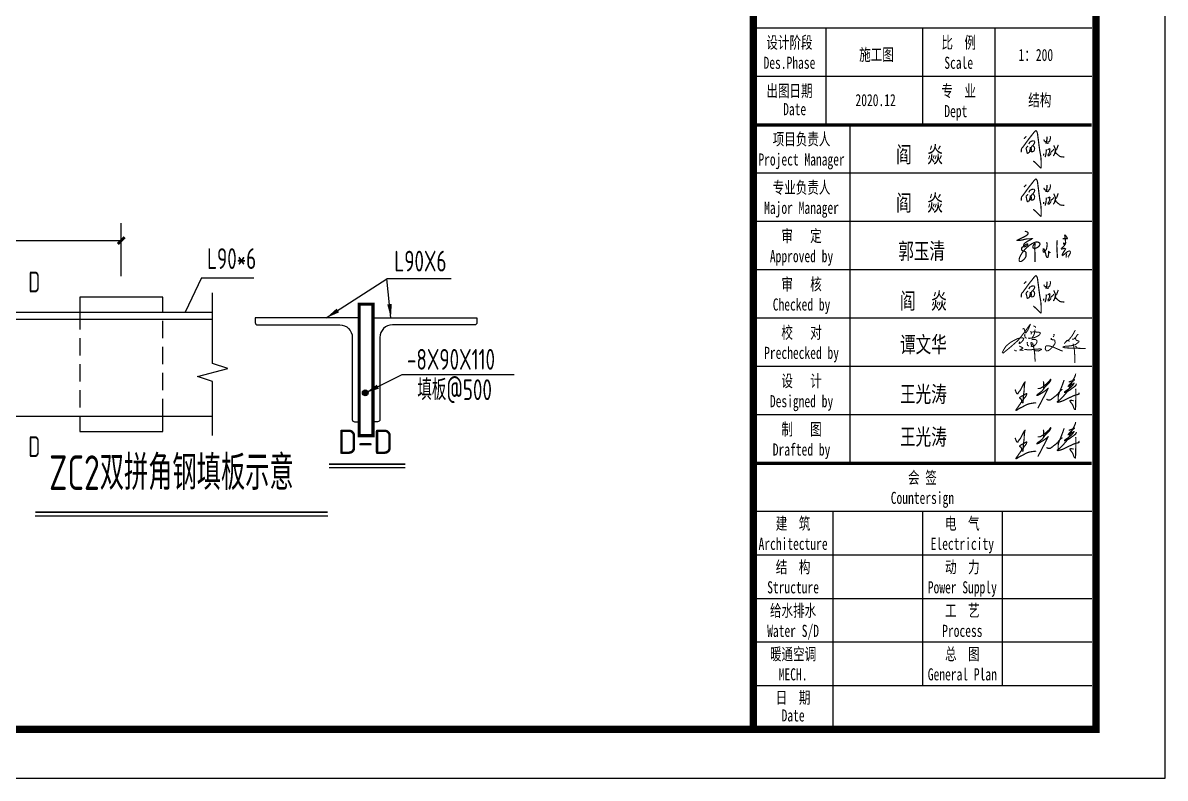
# Model space of a CAD drawing. Extents: x -33967 to 1773478, y -1022458 to -784650.
# Drawn here: x 1098298 to 1131292, y -1022458 to -1000637 of the extents above; entities that cross this region are included whole.
import ezdxf
from ezdxf.enums import TextEntityAlignment as Align

# ---------------------------------------------------------------- set-up
doc = ezdxf.new("R2010")
doc.units = 0
doc.header["$LTSCALE"] = 1000
doc.header["$MEASUREMENT"] = 0
doc.linetypes.add('DASHED', pattern=[0.75, 0.5, -0.25])
for name, color, linetype in [('002', 3, 'Continuous'), ('AXIS', 3, 'Continuous'), ('B 板', 11, 'Continuous'), ('DIM', 146, 'Continuous'), ('NUM', 7, 'Continuous'), ('PUB_TITLE', 4, 'Continuous'), ('PZ', 202, 'Continuous'), ('SC', 3, 'Continuous'), ('TEXT', 7, 'Continuous'), ('THICK', 6, 'Continuous'), ('THIN', 7, 'Continuous'), ('图框文字', 120, 'Continuous'), ('型钢', 6, 'Continuous'), ('引出线', 3, 'Continuous')]:
    doc.layers.add(name, color=color, linetype=linetype)
doc.styles.add('_gyy_title_ST', font='', dxfattribs={"width": 0.8})
doc.styles.add('_TCH_DIM_T3', font='SIMPLEX', dxfattribs={"width": 0.705882, "bigfont": 'GBCBIG'})
doc.styles.get("Standard").update_dxf_attribs({"font": 'gbenor.shx', "bigfont": 'gbcbig.shx'})
doc.styles.add('TSSD_Label', font='tssdeng.shx', dxfattribs={"width": 0.7, "bigfont": 'hztxt.shx'})
doc.styles.add('TSSD_Norm', font='tssdeng.shx', dxfattribs={"bigfont": 'hztxt.shx'})
doc.styles.get('_gyy_title_ST').set_extended_font_data('SimSun')
doc.dimstyles.new('TCH-200-10', dxfattribs={"dimtxt": 595, "dimasz": 200, "dimexe": 500, "dimexo": 600, "dimgap": 252.5, "dimtad": 1, "dimdec": 0, "dimlfac": 0.1, "dimzin": 0, "dimdsep": 46, "dimtxsty": '_TCH_DIM_T3', "dimblk": 'ARCHTICK', "dimcen": 0.09, "dimclrd": 124, "dimclre": 124, "dimclrt": 7, "dimazin": 2, "dimtfac": 1, "dimtdec": 0, "dimtix": 1, "dimtmove": 2, "dimatfit": 3, "dimfxl": 1, "dimtolj": 1, "dimtzin": 0, "dimarcsym": 0})
doc.dimstyles.new('TSSD_LEADER_STYLE_400.0', dxfattribs={"dimtxt": 1200, "dimasz": 400, "dimexe": 400, "dimexo": 1000, "dimgap": 0.09, "dimtad": 0, "dimtih": 1, "dimtoh": 1, "dimdec": 4, "dimzin": 0, "dimdsep": 46, "dimtxsty": 'Standard', "dimcen": 0.09, "dimdle": 400, "dimclrt": 7, "dimadec": 0, "dimazin": 0, "dimtfac": 1, "dimtdec": 4, "dimtofl": 0, "dimtmove": 0, "dimatfit": 3, "dimfxl": 1, "dimtolj": 1, "dimtzin": 0, "dimarcsym": 0})

# ---------------------------------------------------------------- blocks, each defined once
blk = doc.blocks.new('asdf')
at = {"color": 2, "lineweight": 25, "const_width": 25}
for points in [[(2531201, 1895196), (2531253, 1895242)], [(2531310, 1895199), (2531428, 1895348)], [(2531428, 1895348), (2531455, 1895365)], [(2531455, 1895365), (2531480, 1895318)], [(2531480, 1895318), (2531529, 1894945)], [(2531677, 1895238), (2531681, 1895194)], [(2531740, 1895244), (2531751, 1895233)], [(2531152, 1894991), (2531180, 1895021)], [(2531180, 1895021), (2531310, 1895199)], [(2531288, 1895046), (2531245, 1895006)], [(2531245, 1895006), (2531261, 1894932)], [(2531301, 1895084), (2531314, 1895109)], [(2531314, 1895109), (2531322, 1895121)], [(2531322, 1895121), (2531341, 1895136)], [(2531334, 1894984), (2531336, 1895022)], [(2531341, 1895136), (2531372, 1895148)], [(2531345, 1894996), (2531367, 1895042)], [(2531367, 1895042), (2531382, 1895054)], [(2531372, 1895148), (2531403, 1895151)], [(2531382, 1895054), (2531401, 1895042)], [(2531407, 1895082), (2531389, 1895056)], [(2531401, 1895042), (2531414, 1895027)], [(2531403, 1895151), (2531421, 1895140)], [(2531423, 1895114), (2531407, 1895082)], [(2531414, 1895027), (2531422, 1895000)], [(2531421, 1895140), (2531423, 1895114)], [(2531612, 1895178), (2531630, 1895135)], [(2531630, 1895135), (2531645, 1895132)], [(2531645, 1895132), (2531659, 1895133)], [(2531658, 1895106), (2531656, 1895092)], [(2531671, 1895149), (2531658, 1895106)], [(2531671, 1895106), (2531703, 1895096)], [(2531681, 1895194), (2531671, 1895149)], [(2531712, 1895127), (2531687, 1895132)], [(2531703, 1895096), (2531716, 1895110)], [(2531734, 1895144), (2531712, 1895127)], [(2531744, 1895184), (2531734, 1895144)], [(2531751, 1895205), (2531744, 1895184)], [(2531751, 1895233), (2531751, 1895205)], [(2531817, 1895058), (2531855, 1894974)], [(2531912, 1895067), (2531878, 1894974)], [(2531144, 1894910), (2531152, 1894991)], [(2531261, 1894932), (2531271, 1894889)], [(2531271, 1894889), (2531288, 1894893)], [(2531288, 1894893), (2531319, 1894920)], [(2531319, 1894920), (2531321, 1894951)], [(2531321, 1894951), (2531334, 1894984)], [(2531338, 1894938), (2531326, 1894956)], [(2531346, 1894925), (2531338, 1894938)], [(2531339, 1894936), (2531360, 1894945)], [(2531387, 1894925), (2531346, 1894925)], [(2531360, 1894945), (2531351, 1894996)], [(2531409, 1894940), (2531387, 1894925)], [(2531421, 1894971), (2531409, 1894940)], [(2531422, 1895000), (2531421, 1894971)], [(2531529, 1894945), (2531550, 1894833)], [(2531550, 1894833), (2531558, 1894732)], [(2531610, 1894887), (2531611, 1894847)], [(2531658, 1894880), (2531641, 1894811)], [(2531664, 1894948), (2531658, 1894880)], [(2531661, 1894978), (2531664, 1894948)], [(2531690, 1894965), (2531741, 1894991)], [(2531728, 1894906), (2531694, 1894847)], [(2531694, 1894847), (2531720, 1894839)], [(2531720, 1894839), (2531758, 1894885)], [(2531741, 1894991), (2531728, 1894906)], [(2531758, 1894919), (2531804, 1894953)], [(2531758, 1894885), (2531758, 1894919)], [(2531804, 1894953), (2531821, 1894982)], [(2531835, 1894880), (2531810, 1894836)], [(2531845, 1894919), (2531835, 1894880)], [(2531855, 1894974), (2531845, 1894919)], [(2531855, 1894949), (2531853, 1894942)], [(2531853, 1894942), (2531864, 1894888)], [(2531878, 1894974), (2531855, 1894949)], [(2531862, 1894897), (2531907, 1894859)], [(2531907, 1894859), (2531945, 1894828)], [(2531945, 1894828), (2531993, 1894816)], [(2531993, 1894816), (2532034, 1894816)], [(2531555, 1894585), (2531397, 1894735)], [(2531558, 1894626), (2531555, 1894585)], [(2531558, 1894732), (2531558, 1894626)]]:
    blk.add_lwpolyline(points, dxfattribs=at)
blk = doc.blocks.new('wfadf')
at = {"color": 2, "lineweight": 25, "const_width": 25}
for points in [[(2531221, 1893280), (2531268, 1893267), (2531280, 1893258), (2531285, 1893250), (2531289, 1893239), (2531287, 1893226), (2531279, 1893214), (2531266, 1893200), (2531240, 1893184), (2531192, 1893157), (2531155, 1893142), (2531122, 1893123), (2531089, 1893107), (2531063, 1893096), (2531061, 1893091), (2531109, 1893090), (2531136, 1893095), (2531162, 1893099), (2531182, 1893103), (2531204, 1893109), (2531229, 1893116), (2531261, 1893123), (2531306, 1893123), (2531348, 1893125), (2531368, 1893126), (2531354, 1893113), (2531289, 1893081), (2531258, 1893060), (2531236, 1893048), (2531213, 1893026), (2531203, 1893014), (2531197, 1892999), (2531197, 1892980), (2531197, 1892967), (2531201, 1892959), (2531209, 1892956), (2531223, 1892960), (2531255, 1892976), (2531265, 1892983), (2531278, 1892994), (2531283, 1893005), (2531283, 1893010), (2531280, 1893016), (2531268, 1893016), (2531256, 1893014), (2531231, 1892999), (2531206, 1892983), (2531187, 1892967), (2531163, 1892946), (2531155, 1892932), (2531152, 1892912), (2531156, 1892892), (2531169, 1892880), (2531194, 1892873), (2531218, 1892866), (2531239, 1892852), (2531246, 1892838), (2531245, 1892809), (2531246, 1892782), (2531243, 1892758), (2531229, 1892732), (2531210, 1892706), (2531188, 1892686), (2531165, 1892668), (2531149, 1892657), (2531130, 1892654), (2531116, 1892655), (2531107, 1892664), (2531102, 1892674), (2531102, 1892689), (2531104, 1892708), (2531111, 1892733), (2531129, 1892774), (2531149, 1892807), (2531168, 1892837), (2531190, 1892865), (2531212, 1892893), (2531255, 1892938), (2531298, 1892974), (2531333, 1893002), (2531366, 1893021), (2531413, 1893044), (2531436, 1893054), (2531455, 1893058), (2531478, 1893058), (2531506, 1893051), (2531525, 1893038), (2531531, 1893026), (2531534, 1893013), (2531528, 1892997), (2531522, 1892981), (2531502, 1892960), (2531479, 1892944), (2531442, 1892928), (2531413, 1892927), (2531395, 1892933), (2531387, 1892949), (2531386, 1892964), (2531390, 1892977), (2531398, 1892992), (2531412, 1893015), (2531422, 1893021), (2531431, 1893022), (2531425, 1892920), (2531430, 1892817), (2531432, 1892667), (2531432, 1892642)], [(2532003, 1893125), (2532035, 1893127)], [(2532035, 1893127), (2532056, 1893125)], [(2532045, 1893207), (2532044, 1893200)], [(2532044, 1893200), (2532056, 1893113)], [(2532059, 1893195), (2532045, 1893207)], [(2532056, 1893125), (2532090, 1893125)], [(2532056, 1893113), (2532062, 1893074)], [(2532075, 1893175), (2532059, 1893195)], [(2532091, 1893154), (2532075, 1893175)], [(2532090, 1893125), (2532105, 1893125)], [(2532105, 1893125), (2532091, 1893154)], [(2531661, 1893048), (2531679, 1893035), (2531682, 1893015), (2531680, 1892967), (2531667, 1892912), (2531644, 1892876), (2531631, 1892856), (2531618, 1892849), (2531606, 1892849), (2531599, 1892860), (2531598, 1892890), (2531603, 1892914), (2531616, 1892915), (2531626, 1892898), (2531636, 1892856), (2531655, 1892804), (2531659, 1892776), (2531664, 1892764), (2531672, 1892749), (2531680, 1892740), (2531686, 1892737), (2531691, 1892736), (2531697, 1892739), (2531704, 1892762), (2531713, 1892817), (2531715, 1892846), (2531715, 1892856), (2531741, 1892842), (2531758, 1892842)], [(2531889, 1893096), (2531883, 1892990), (2531884, 1892899), (2531891, 1892801), (2531895, 1892727)], [(2531975, 1892927), (2531970, 1892912)], [(2531970, 1892912), (2531986, 1892913)], [(2531999, 1892940), (2531975, 1892927)], [(2531986, 1892913), (2531999, 1892914)], [(2532033, 1892977), (2531999, 1892940)], [(2531999, 1892914), (2532006, 1892916)], [(2532006, 1892916), (2532021, 1892922)], [(2532019, 1893041), (2532060, 1893017)], [(2532020, 1893041), (2532019, 1893034), (2532020, 1893030), (2532021, 1893025), (2532022, 1893021), (2532024, 1893017), (2532028, 1893015), (2532030, 1893014), (2532052, 1893011), (2532057, 1893011)], [(2532021, 1892922), (2532026, 1892925)], [(2532055, 1892899), (2532021, 1892847)], [(2532026, 1892925), (2532030, 1892927)], [(2532030, 1892927), (2532039, 1892927)], [(2532060, 1893017), (2532033, 1892977)], [(2532039, 1892927), (2532055, 1892923)], [(2532055, 1892923), (2532063, 1892920)], [(2532064, 1892913), (2532055, 1892899)], [(2532064, 1893030), (2532057, 1893011)], [(2532062, 1893074), (2532064, 1893030)], [(2532063, 1892920), (2532064, 1892913)], [(2531992, 1892787), (2531992, 1892776)], [(2531992, 1892776), (2531999, 1892774)], [(2531996, 1892806), (2531992, 1892787)], [(2532021, 1892847), (2531996, 1892806)], [(2531999, 1892774), (2532017, 1892789)], [(2532017, 1892789), (2532063, 1892827)], [(2532063, 1892827), (2532100, 1892857)], [(2532085, 1892819), (2532074, 1892766), (2532074, 1892741), (2532074, 1892734)], [(2532100, 1892857), (2532115, 1892866)], [(2532119, 1892759), (2532108, 1892755)], [(2532115, 1892866), (2532132, 1892870)], [(2532129, 1892774), (2532119, 1892759)], [(2532133, 1892737), (2532125, 1892733)], [(2532150, 1892805), (2532129, 1892774)], [(2532132, 1892870), (2532148, 1892870)], [(2532148, 1892870), (2532160, 1892865)], [(2532164, 1892834), (2532150, 1892805)], [(2532160, 1892865), (2532166, 1892855)], [(2532166, 1892855), (2532164, 1892834)]]:
    blk.add_lwpolyline(points, dxfattribs=at)
blk = doc.blocks.new('2')
at = {"color": 2, "lineweight": 25, "const_width": 25}
for points in [[(2532270, 1890333), (2532269, 1890321), (2532267, 1890308), (2532263, 1890295), (2532257, 1890281), (2532251, 1890268), (2532244, 1890254), (2532237, 1890240), (2532230, 1890226), (2532223, 1890213), (2532216, 1890199), (2532210, 1890186), (2532203, 1890173), (2532197, 1890160), (2532191, 1890147), (2532185, 1890134), (2532179, 1890122), (2532173, 1890109), (2532167, 1890096), (2532161, 1890084), (2532156, 1890072), (2532151, 1890061), (2532146, 1890051), (2532142, 1890042), (2532138, 1890033), (2532134, 1890026), (2532131, 1890020), (2532129, 1890015), (2532126, 1890011), (2532124, 1890007), (2532122, 1890004), (2532121, 1890001), (2532119, 1889998), (2532117, 1889994), (2532115, 1889991), (2532113, 1889988), (2532110, 1889984), (2532108, 1889980), (2532106, 1889977), (2532104, 1889973), (2532101, 1889969), (2532099, 1889965), (2532096, 1889961), (2532093, 1889957), (2532091, 1889954), (2532088, 1889950), (2532085, 1889946), (2532082, 1889942), (2532079, 1889939), (2532077, 1889936), (2532074, 1889932), (2532070, 1889929), (2532067, 1889926), (2532064, 1889922), (2532060, 1889918), (2532056, 1889913), (2532051, 1889908), (2532046, 1889902), (2532041, 1889895), (2532035, 1889888), (2532028, 1889880), (2532021, 1889872), (2532014, 1889863), (2532006, 1889854), (2531997, 1889845), (2531988, 1889836), (2531979, 1889827), (2531969, 1889817), (2531960, 1889809), (2531951, 1889800), (2531942, 1889792), (2531934, 1889785), (2531928, 1889779), (2531922, 1889774), (2531918, 1889771), (2531914, 1889767), (2531911, 1889765), (2531909, 1889763), (2531907, 1889762), (2531905, 1889761), (2531903, 1889760), (2531902, 1889760), (2531900, 1889759), (2531898, 1889758), (2531896, 1889758), (2531895, 1889757), (2531894, 1889756), (2531893, 1889755), (2531892, 1889754), (2531892, 1889752), (2531892, 1889751), (2531893, 1889750), (2531894, 1889748), (2531895, 1889747), (2531897, 1889745), (2531899, 1889744), (2531902, 1889744), (2531904, 1889743), (2531907, 1889743), (2531911, 1889743), (2531914, 1889744), (2531919, 1889745), (2531923, 1889746), (2531929, 1889747), (2531935, 1889749), (2531941, 1889751), (2531948, 1889753), (2531956, 1889755), (2531963, 1889757), (2531970, 1889760), (2531978, 1889762), (2531985, 1889765), (2531991, 1889767), (2531997, 1889769), (2532003, 1889771), (2532008, 1889773), (2532012, 1889775), (2532017, 1889776), (2532021, 1889778), (2532025, 1889780), (2532030, 1889782), (2532035, 1889784), (2532039, 1889787), (2532045, 1889789), (2532050, 1889792), (2532055, 1889794), (2532060, 1889797), (2532066, 1889800), (2532071, 1889802), (2532077, 1889805), (2532082, 1889808), (2532088, 1889811), (2532094, 1889814), (2532100, 1889817), (2532105, 1889820), (2532112, 1889823), (2532118, 1889826), (2532125, 1889829), (2532131, 1889833), (2532138, 1889836), (2532145, 1889839), (2532152, 1889842), (2532158, 1889845), (2532164, 1889847), (2532170, 1889850), (2532175, 1889853), (2532180, 1889855), (2532184, 1889857), (2532189, 1889859), (2532193, 1889861), (2532197, 1889863), (2532201, 1889865), (2532205, 1889867), (2532209, 1889869), (2532213, 1889871), (2532217, 1889873), (2532221, 1889874), (2532225, 1889876), (2532230, 1889878), (2532234, 1889880), (2532238, 1889881), (2532241, 1889883), (2532245, 1889884), (2532249, 1889886), (2532253, 1889887), (2532257, 1889888), (2532262, 1889890), (2532267, 1889891), (2532272, 1889893), (2532278, 1889894), (2532285, 1889896), (2532291, 1889898), (2532298, 1889900), (2532305, 1889901), (2532312, 1889903), (2532318, 1889905), (2532324, 1889906), (2532330, 1889908), (2532335, 1889909), (2532339, 1889911), (2532341, 1889914), (2532342, 1889919), (2532341, 1889924), (2532338, 1889932), (2532333, 1889941)], [(2531019, 1890007), (2531024, 1889993), (2531029, 1889982), (2531032, 1889973), (2531035, 1889965), (2531037, 1889959), (2531039, 1889954), (2531041, 1889950), (2531042, 1889946), (2531044, 1889942), (2531045, 1889939), (2531047, 1889936), (2531049, 1889933), (2531050, 1889931), (2531052, 1889928), (2531054, 1889926), (2531057, 1889924), (2531059, 1889922), (2531061, 1889921), (2531064, 1889919), (2531066, 1889918), (2531068, 1889918), (2531070, 1889917), (2531072, 1889917), (2531074, 1889918), (2531075, 1889918), (2531077, 1889920), (2531078, 1889921), (2531079, 1889923), (2531079, 1889925), (2531080, 1889927), (2531081, 1889930), (2531082, 1889932), (2531083, 1889935), (2531084, 1889937), (2531085, 1889940), (2531087, 1889942), (2531089, 1889945), (2531091, 1889948), (2531093, 1889951), (2531096, 1889955), (2531099, 1889958), (2531102, 1889962), (2531106, 1889966), (2531110, 1889971), (2531113, 1889975), (2531117, 1889979), (2531121, 1889984), (2531124, 1889989), (2531128, 1889994), (2531131, 1889999), (2531134, 1890004), (2531137, 1890010), (2531140, 1890015), (2531143, 1890021), (2531145, 1890026), (2531148, 1890032), (2531152, 1890038), (2531155, 1890044), (2531158, 1890051), (2531161, 1890057), (2531165, 1890064), (2531168, 1890070), (2531172, 1890077), (2531175, 1890084), (2531179, 1890091), (2531182, 1890097), (2531186, 1890104), (2531189, 1890111), (2531192, 1890117), (2531195, 1890123), (2531198, 1890128), (2531201, 1890134), (2531204, 1890138), (2531207, 1890143), (2531209, 1890146), (2531211, 1890150), (2531214, 1890152), (2531216, 1890155), (2531217, 1890157), (2531219, 1890158), (2531220, 1890159), (2531221, 1890160), (2531223, 1890161), (2531223, 1890161), (2531224, 1890161), (2531225, 1890161), (2531225, 1890161), (2531226, 1890161), (2531226, 1890161), (2531226, 1890160), (2531226, 1890160), (2531226, 1890159), (2531226, 1890158), (2531225, 1890157), (2531225, 1890156), (2531224, 1890155), (2531224, 1890153), (2531223, 1890151), (2531222, 1890149), (2531221, 1890147), (2531221, 1890144), (2531220, 1890141), (2531219, 1890138), (2531218, 1890135), (2531217, 1890131), (2531216, 1890127), (2531215, 1890123), (2531215, 1890119), (2531214, 1890115), (2531213, 1890110), (2531212, 1890105), (2531212, 1890100), (2531211, 1890096), (2531210, 1890091), (2531210, 1890086), (2531209, 1890081), (2531209, 1890076), (2531209, 1890071), (2531208, 1890066), (2531208, 1890062), (2531208, 1890057), (2531208, 1890053), (2531208, 1890049), (2531208, 1890045), (2531207, 1890041), (2531207, 1890036), (2531207, 1890032), (2531207, 1890028), (2531207, 1890024), (2531207, 1890020), (2531207, 1890015), (2531207, 1890010), (2531207, 1890006), (2531207, 1890000), (2531206, 1889995), (2531206, 1889989), (2531205, 1889983), (2531205, 1889976), (2531204, 1889969), (2531203, 1889962), (2531202, 1889954), (2531201, 1889946), (2531200, 1889937), (2531198, 1889927), (2531197, 1889918), (2531196, 1889907), (2531195, 1889897), (2531194, 1889887), (2531193, 1889877), (2531192, 1889867), (2531191, 1889858), (2531190, 1889849), (2531190, 1889841), (2531190, 1889834), (2531189, 1889828), (2531189, 1889822), (2531189, 1889817), (2531189, 1889812), (2531189, 1889807), (2531189, 1889803), (2531188, 1889798), (2531188, 1889794), (2531188, 1889790), (2531188, 1889786), (2531187, 1889782), (2531187, 1889778), (2531187, 1889774), (2531187, 1889771), (2531187, 1889768), (2531186, 1889764), (2531186, 1889762), (2531186, 1889759), (2531186, 1889757), (2531186, 1889754), (2531185, 1889752), (2531185, 1889750), (2531185, 1889749), (2531185, 1889747), (2531185, 1889746), (2531184, 1889744), (2531184, 1889743), (2531184, 1889742), (2531183, 1889741), (2531183, 1889739), (2531182, 1889738), (2531182, 1889737), (2531181, 1889735), (2531180, 1889734), (2531179, 1889733), (2531178, 1889732), (2531177, 1889732), (2531176, 1889732), (2531174, 1889732), (2531173, 1889733), (2531171, 1889734), (2531169, 1889735), (2531167, 1889736), (2531166, 1889738), (2531164, 1889740), (2531163, 1889742), (2531161, 1889743), (2531160, 1889745), (2531159, 1889747), (2531159, 1889749), (2531158, 1889752), (2531157, 1889754), (2531156, 1889757), (2531156, 1889761), (2531155, 1889764), (2531154, 1889769), (2531154, 1889773), (2531153, 1889777), (2531152, 1889782), (2531151, 1889786), (2531150, 1889790), (2531149, 1889794), (2531148, 1889797), (2531147, 1889800), (2531146, 1889802), (2531145, 1889804), (2531144, 1889806), (2531143, 1889808), (2531141, 1889809), (2531140, 1889811), (2531138, 1889812), (2531137, 1889813), (2531135, 1889815), (2531133, 1889816), (2531131, 1889817), (2531130, 1889819), (2531128, 1889820), (2531126, 1889821), (2531124, 1889823), (2531122, 1889824), (2531120, 1889825), (2531118, 1889827), (2531117, 1889828), (2531115, 1889830), (2531114, 1889831), (2531114, 1889833), (2531114, 1889835), (2531114, 1889837), (2531115, 1889839), (2531116, 1889841), (2531118, 1889844), (2531121, 1889846), (2531124, 1889849), (2531129, 1889852), (2531133, 1889855), (2531139, 1889859), (2531145, 1889862), (2531151, 1889866), (2531158, 1889869), (2531164, 1889873), (2531171, 1889876), (2531177, 1889880), (2531182, 1889883), (2531188, 1889886), (2531193, 1889889), (2531197, 1889891), (2531202, 1889894), (2531207, 1889896), (2531211, 1889899), (2531216, 1889901), (2531220, 1889904), (2531225, 1889907), (2531230, 1889909), (2531234, 1889911), (2531239, 1889914), (2531243, 1889916), (2531246, 1889917), (2531250, 1889919), (2531253, 1889920), (2531255, 1889920), (2531257, 1889920), (2531258, 1889920), (2531259, 1889919), (2531260, 1889918), (2531260, 1889916), (2531260, 1889913), (2531259, 1889910), (2531258, 1889906), (2531257, 1889902), (2531255, 1889897), (2531253, 1889892), (2531251, 1889887), (2531248, 1889881), (2531245, 1889876), (2531241, 1889870), (2531237, 1889864), (2531233, 1889858), (2531229, 1889852), (2531224, 1889846), (2531219, 1889840), (2531214, 1889834), (2531209, 1889828), (2531204, 1889822), (2531199, 1889815), (2531194, 1889809), (2531189, 1889802), (2531184, 1889796), (2531179, 1889790), (2531175, 1889783), (2531170, 1889777), (2531166, 1889771), (2531162, 1889765), (2531157, 1889759), (2531153, 1889752), (2531148, 1889744), (2531142, 1889736), (2531136, 1889727), (2531129, 1889717), (2531122, 1889705), (2531113, 1889693), (2531104, 1889680), (2531095, 1889667), (2531086, 1889655), (2531078, 1889642), (2531070, 1889631), (2531063, 1889621), (2531057, 1889612), (2531052, 1889605), (2531048, 1889600), (2531045, 1889595), (2531042, 1889592), (2531041, 1889589), (2531039, 1889587), (2531038, 1889585), (2531037, 1889584), (2531036, 1889582), (2531035, 1889581), (2531035, 1889580), (2531035, 1889580), (2531035, 1889579), (2531036, 1889579), (2531037, 1889579), (2531038, 1889578), (2531040, 1889578), (2531042, 1889578), (2531045, 1889578), (2531047, 1889579), (2531050, 1889579), (2531053, 1889580), (2531055, 1889581), (2531058, 1889582), (2531061, 1889583), (2531063, 1889585), (2531066, 1889587), (2531068, 1889589), (2531071, 1889591), (2531074, 1889593), (2531077, 1889595), (2531079, 1889597), (2531082, 1889599), (2531085, 1889601), (2531089, 1889604), (2531092, 1889606), (2531095, 1889608), (2531099, 1889610), (2531103, 1889612), (2531106, 1889615), (2531110, 1889617), (2531115, 1889619), (2531119, 1889622), (2531124, 1889624), (2531128, 1889626), (2531133, 1889629), (2531139, 1889632), (2531144, 1889634), (2531150, 1889637), (2531156, 1889640), (2531162, 1889643), (2531168, 1889646), (2531175, 1889649), (2531181, 1889653), (2531188, 1889656), (2531195, 1889660), (2531202, 1889664), (2531209, 1889667), (2531216, 1889671), (2531223, 1889675), (2531229, 1889678), (2531236, 1889682), (2531242, 1889685), (2531248, 1889688), (2531253, 1889691), (2531259, 1889693), (2531264, 1889695), (2531269, 1889698), (2531274, 1889700), (2531280, 1889701), (2531285, 1889703), (2531290, 1889705), (2531296, 1889707), (2531302, 1889709), (2531308, 1889710), (2531314, 1889712), (2531321, 1889713), (2531327, 1889715), (2531334, 1889716), (2531341, 1889717), (2531348, 1889719), (2531355, 1889720), (2531361, 1889721), (2531368, 1889722), (2531374, 1889723), (2531380, 1889724), (2531386, 1889725), (2531391, 1889725), (2531396, 1889726), (2531401, 1889727), (2531405, 1889728), (2531410, 1889729), (2531414, 1889729), (2531418, 1889730), (2531422, 1889730), (2531426, 1889730), (2531430, 1889730), (2531434, 1889730), (2531438, 1889729), (2531441, 1889728), (2531444, 1889726), (2531446, 1889724), (2531447, 1889721)], [(2531488, 1890029), (2531501, 1890027), (2531514, 1890027), (2531524, 1890028), (2531533, 1890030), (2531542, 1890033), (2531549, 1890036), (2531555, 1890040), (2531561, 1890044), (2531567, 1890047), (2531572, 1890050), (2531577, 1890053), (2531582, 1890056), (2531587, 1890059), (2531591, 1890062), (2531596, 1890065), (2531600, 1890068), (2531605, 1890071), (2531610, 1890074), (2531614, 1890077), (2531618, 1890081), (2531623, 1890084), (2531627, 1890088), (2531631, 1890091), (2531636, 1890095), (2531640, 1890099), (2531643, 1890102), (2531647, 1890106), (2531651, 1890110), (2531656, 1890114), (2531660, 1890119), (2531665, 1890123), (2531670, 1890128), (2531676, 1890133), (2531681, 1890138), (2531687, 1890143), (2531694, 1890148), (2531700, 1890153), (2531705, 1890158), (2531711, 1890163), (2531715, 1890167), (2531720, 1890172), (2531723, 1890175), (2531726, 1890179), (2531729, 1890183), (2531732, 1890186), (2531734, 1890190), (2531736, 1890193), (2531738, 1890196), (2531740, 1890199), (2531742, 1890202), (2531744, 1890205), (2531746, 1890208), (2531748, 1890210), (2531749, 1890213), (2531751, 1890214), (2531753, 1890216), (2531754, 1890216), (2531755, 1890217), (2531756, 1890216), (2531757, 1890215), (2531757, 1890214), (2531758, 1890212), (2531757, 1890209), (2531757, 1890206), (2531756, 1890202), (2531754, 1890197), (2531752, 1890192), (2531750, 1890186), (2531747, 1890179), (2531743, 1890173), (2531738, 1890166), (2531732, 1890158), (2531726, 1890150), (2531718, 1890143), (2531710, 1890135), (2531702, 1890126), (2531694, 1890118), (2531685, 1890110), (2531677, 1890102), (2531669, 1890094), (2531662, 1890087), (2531655, 1890079), (2531649, 1890072), (2531643, 1890065), (2531637, 1890058), (2531632, 1890051), (2531627, 1890044), (2531622, 1890036), (2531617, 1890029), (2531612, 1890022), (2531606, 1890015), (2531601, 1890008), (2531596, 1890001), (2531590, 1889993), (2531584, 1889986), (2531578, 1889979), (2531571, 1889973), (2531564, 1889966), (2531556, 1889960), (2531548, 1889953), (2531541, 1889947), (2531533, 1889942), (2531526, 1889936), (2531518, 1889931), (2531511, 1889926), (2531505, 1889922), (2531499, 1889917), (2531493, 1889913), (2531488, 1889910), (2531483, 1889906), (2531479, 1889903), (2531476, 1889900), (2531473, 1889897), (2531471, 1889894), (2531469, 1889892), (2531468, 1889889), (2531468, 1889887), (2531469, 1889886), (2531471, 1889885), (2531473, 1889885), (2531476, 1889885), (2531480, 1889885), (2531484, 1889886), (2531489, 1889888), (2531494, 1889889), (2531500, 1889892), (2531505, 1889894), (2531511, 1889897), (2531516, 1889900), (2531522, 1889903), (2531527, 1889906), (2531533, 1889910), (2531539, 1889913), (2531545, 1889917), (2531551, 1889921), (2531558, 1889926), (2531565, 1889930), (2531573, 1889935), (2531581, 1889940), (2531589, 1889944), (2531597, 1889949), (2531604, 1889954), (2531612, 1889959), (2531619, 1889964), (2531626, 1889969), (2531633, 1889973), (2531639, 1889978), (2531645, 1889983), (2531651, 1889987), (2531656, 1889991), (2531661, 1889995), (2531666, 1890000), (2531671, 1890004), (2531676, 1890007), (2531680, 1890011), (2531685, 1890015), (2531689, 1890018), (2531692, 1890021), (2531695, 1890024), (2531698, 1890027), (2531700, 1890028), (2531700, 1890025), (2531693, 1890011), (2531679, 1889982), (2531654, 1889933), (2531616, 1889860), (2531562, 1889757), (2531490, 1889619)], [(2531601, 1890175), (2531603, 1890171), (2531605, 1890167), (2531606, 1890162), (2531607, 1890156), (2531608, 1890151), (2531609, 1890145), (2531609, 1890139), (2531609, 1890134), (2531610, 1890128), (2531610, 1890123), (2531610, 1890117), (2531610, 1890112), (2531610, 1890107), (2531610, 1890101), (2531609, 1890095), (2531609, 1890090), (2531609, 1890083), (2531609, 1890077), (2531608, 1890069), (2531608, 1890061), (2531607, 1890051), (2531607, 1890040), (2531606, 1890027), (2531605, 1890013)], [(2532031, 1890203), (2532029, 1890195), (2532026, 1890184), (2532021, 1890169), (2532015, 1890153), (2532009, 1890134), (2532002, 1890115), (2531995, 1890096), (2531988, 1890077), (2531981, 1890060), (2531975, 1890044), (2531968, 1890029), (2531963, 1890015), (2531957, 1890001), (2531952, 1889988), (2531947, 1889975), (2531942, 1889963), (2531937, 1889951), (2531933, 1889938), (2531928, 1889926), (2531924, 1889914), (2531921, 1889902), (2531917, 1889891), (2531914, 1889880), (2531912, 1889869), (2531911, 1889858), (2531909, 1889848), (2531909, 1889838), (2531909, 1889829), (2531909, 1889820), (2531909, 1889812), (2531910, 1889805), (2531911, 1889798), (2531912, 1889791), (2531914, 1889785), (2531916, 1889779), (2531918, 1889774), (2531921, 1889768), (2531924, 1889763), (2531927, 1889757), (2531931, 1889751)], [(2532128, 1890159), (2532135, 1890163), (2532143, 1890166), (2532150, 1890169), (2532158, 1890172), (2532166, 1890175), (2532175, 1890178), (2532183, 1890181), (2532192, 1890184), (2532201, 1890187), (2532210, 1890191), (2532219, 1890194), (2532226, 1890197), (2532233, 1890200), (2532239, 1890201), (2532243, 1890202), (2532245, 1890203), (2532245, 1890202), (2532243, 1890199), (2532239, 1890197), (2532234, 1890193), (2532228, 1890188), (2532221, 1890183), (2532214, 1890178), (2532206, 1890171), (2532199, 1890165), (2532191, 1890159), (2532184, 1890152), (2532177, 1890145), (2532170, 1890138), (2532163, 1890131), (2532157, 1890125), (2532152, 1890119), (2532146, 1890113), (2532141, 1890107), (2532137, 1890102), (2532133, 1890097), (2532129, 1890092), (2532126, 1890088), (2532123, 1890085), (2532121, 1890082), (2532119, 1890079), (2532118, 1890077), (2532117, 1890075), (2532117, 1890074), (2532117, 1890073), (2532118, 1890073), (2532120, 1890073), (2532122, 1890074), (2532126, 1890075), (2532129, 1890077), (2532134, 1890079), (2532139, 1890081), (2532144, 1890083), (2532150, 1890086), (2532156, 1890089), (2532163, 1890093), (2532170, 1890096), (2532177, 1890100), (2532184, 1890103), (2532190, 1890107), (2532197, 1890111), (2532204, 1890115), (2532210, 1890118), (2532216, 1890122), (2532222, 1890126), (2532226, 1890129), (2532231, 1890132), (2532234, 1890135), (2532236, 1890136), (2532237, 1890136), (2532237, 1890135), (2532236, 1890132), (2532234, 1890128), (2532230, 1890122), (2532225, 1890114), (2532219, 1890106), (2532212, 1890098), (2532205, 1890089), (2532198, 1890080), (2532190, 1890071), (2532183, 1890063), (2532175, 1890056), (2532168, 1890049), (2532160, 1890042), (2532153, 1890037), (2532146, 1890031), (2532139, 1890026), (2532132, 1890021), (2532125, 1890016), (2532118, 1890011), (2532112, 1890007), (2532105, 1890002), (2532099, 1889998), (2532093, 1889993), (2532086, 1889989), (2532079, 1889985), (2532073, 1889980), (2532066, 1889976), (2532060, 1889971), (2532054, 1889967), (2532049, 1889963), (2532045, 1889960), (2532042, 1889957), (2532040, 1889954), (2532040, 1889952), (2532041, 1889950), (2532044, 1889950), (2532048, 1889949), (2532053, 1889950), (2532059, 1889951), (2532066, 1889952), (2532073, 1889955), (2532081, 1889958), (2532090, 1889961), (2532098, 1889965), (2532107, 1889969), (2532116, 1889974), (2532124, 1889979), (2532132, 1889984), (2532140, 1889988), (2532147, 1889993), (2532154, 1889998), (2532160, 1890002), (2532166, 1890007), (2532171, 1890011), (2532176, 1890015), (2532182, 1890019), (2532187, 1890023), (2532193, 1890027), (2532198, 1890031), (2532204, 1890035), (2532210, 1890039), (2532215, 1890042), (2532221, 1890046), (2532227, 1890050), (2532232, 1890054), (2532237, 1890058), (2532242, 1890062), (2532247, 1890066), (2532252, 1890070), (2532256, 1890074), (2532261, 1890078), (2532265, 1890082), (2532268, 1890086), (2532272, 1890090), (2532275, 1890094), (2532277, 1890099), (2532280, 1890104), (2532282, 1890109), (2532283, 1890115), (2532284, 1890122), (2532284, 1890130)], [(2531669, 1889811), (2531674, 1889805), (2531679, 1889800), (2531684, 1889797), (2531688, 1889794), (2531693, 1889792), (2531696, 1889791), (2531700, 1889791), (2531703, 1889790), (2531706, 1889790), (2531708, 1889790), (2531711, 1889789), (2531713, 1889789), (2531716, 1889789), (2531718, 1889789), (2531720, 1889789), (2531722, 1889789), (2531725, 1889789), (2531728, 1889788), (2531730, 1889789), (2531733, 1889789), (2531736, 1889789), (2531739, 1889790), (2531742, 1889790), (2531746, 1889791), (2531749, 1889793), (2531752, 1889794), (2531756, 1889796), (2531759, 1889798), (2531763, 1889800), (2531766, 1889802), (2531770, 1889805), (2531773, 1889808), (2531777, 1889811), (2531781, 1889814), (2531785, 1889817), (2531789, 1889821), (2531794, 1889825), (2531800, 1889829), (2531806, 1889834), (2531813, 1889840), (2531821, 1889846), (2531829, 1889852), (2531838, 1889859), (2531848, 1889866), (2531857, 1889873), (2531865, 1889880), (2531873, 1889886), (2531881, 1889892), (2531887, 1889898), (2531892, 1889903), (2531897, 1889907), (2531901, 1889912), (2531904, 1889916), (2531907, 1889921), (2531911, 1889925), (2531914, 1889930), (2531918, 1889936), (2531922, 1889941), (2531926, 1889947), (2531931, 1889953), (2531936, 1889960), (2531942, 1889966), (2531948, 1889972), (2531954, 1889979), (2531961, 1889985), (2531968, 1889990), (2531975, 1889996), (2531981, 1890000), (2531987, 1890005), (2531992, 1890008), (2531996, 1890011), (2531999, 1890014)], [(2532272, 1890022), (2532274, 1890006), (2532275, 1889991), (2532275, 1889976), (2532276, 1889961), (2532276, 1889947), (2532276, 1889932), (2532275, 1889918), (2532275, 1889905), (2532275, 1889891), (2532275, 1889878), (2532275, 1889865), (2532275, 1889853), (2532275, 1889841), (2532274, 1889831), (2532274, 1889821), (2532274, 1889813), (2532274, 1889805), (2532274, 1889799), (2532274, 1889794), (2532274, 1889789), (2532273, 1889784), (2532273, 1889780), (2532273, 1889776), (2532273, 1889771), (2532273, 1889766), (2532273, 1889761), (2532273, 1889755), (2532273, 1889750), (2532273, 1889744), (2532273, 1889737), (2532273, 1889731), (2532273, 1889725), (2532273, 1889719), (2532273, 1889713), (2532273, 1889707), (2532273, 1889701), (2532273, 1889695), (2532273, 1889689), (2532273, 1889683), (2532273, 1889677), (2532272, 1889671), (2532272, 1889665), (2532271, 1889658), (2532271, 1889653), (2532270, 1889647), (2532270, 1889641), (2532269, 1889636), (2532269, 1889631), (2532268, 1889626), (2532268, 1889622), (2532268, 1889618), (2532267, 1889614), (2532267, 1889611), (2532267, 1889608), (2532267, 1889605), (2532267, 1889602), (2532267, 1889600), (2532267, 1889597), (2532266, 1889596), (2532266, 1889594), (2532266, 1889593), (2532265, 1889592), (2532264, 1889592), (2532262, 1889592), (2532260, 1889592), (2532257, 1889594), (2532254, 1889596), (2532251, 1889598), (2532248, 1889601), (2532244, 1889605), (2532241, 1889610), (2532238, 1889615), (2532235, 1889621), (2532232, 1889628), (2532229, 1889636), (2532226, 1889644), (2532223, 1889651), (2532221, 1889659), (2532218, 1889667), (2532215, 1889674), (2532213, 1889680), (2532210, 1889686), (2532207, 1889691), (2532204, 1889696), (2532202, 1889701), (2532199, 1889705), (2532196, 1889709), (2532194, 1889712), (2532191, 1889716), (2532188, 1889720), (2532186, 1889723), (2532183, 1889726), (2532181, 1889729), (2532178, 1889733), (2532176, 1889736), (2532173, 1889739), (2532171, 1889742), (2532168, 1889745), (2532165, 1889748), (2532163, 1889751), (2532161, 1889754), (2532159, 1889757), (2532157, 1889760), (2532156, 1889763), (2532155, 1889767), (2532154, 1889770), (2532154, 1889773), (2532155, 1889775), (2532156, 1889778), (2532159, 1889780), (2532162, 1889781), (2532166, 1889782), (2532171, 1889783), (2532177, 1889782), (2532183, 1889782), (2532191, 1889781), (2532199, 1889780), (2532208, 1889779), (2532217, 1889778), (2532227, 1889778)]]:
    blk.add_lwpolyline(points, dxfattribs=at)
blk = doc.blocks.new('zsdgs dfg')
at = {"layer": '002', "color": 2, "const_width": 30}
for points in [[(6512004.12, 493822.92), (6512039.64, 493850.44)], [(6512039.64, 493850.44), (6512094.68, 493706.92)], [(6512232.28, 493974.28), (6512075, 493756.04)], [(6512094.68, 493706.92), (6512165.4, 493809.16)], [(6512165.4, 493809.16), (6512232.28, 493974.28)], [(6512318.04, 493920.36), (6512376.6, 493889.32)], [(6512361.56, 493807.24), (6512341.72, 493685.48)], [(6512377.72, 493878.12), (6512366.52, 493864.52)], [(6512376.6, 493889.32), (6512377.72, 493878.12)], [(6513519.64, 493794.6), (6513453.08, 493675.72)], [(6511531.8, 493338.92), (6511657.72, 493443.08)], [(6511657.72, 493443.08), (6511803.16, 493523.72)], [(6511876.28, 493502.28), (6511771.8, 493409.64)], [(6511803.16, 493523.72), (6511868.12, 493553.16)], [(6511868.12, 493553.16), (6511964.6, 493576.84)], [(6511949.08, 493590.92), (6511876.28, 493502.28)], [(6511899.64, 493409.64), (6511911.48, 493443.08)], [(6511911.48, 493443.08), (6511929.08, 493464.68)], [(6512017.56, 493502.12), (6511942.84, 493421.48)], [(6512075, 493756.04), (6511949.08, 493590.92)], [(6511964.6, 493576.84), (6512035.32, 493565)], [(6512039.32, 493549.32), (6512017.56, 493502.12)], [(6512035.32, 493565), (6512039.32, 493549.32)], [(6512071.8, 493689), (6512063.96, 493636.04)], [(6512063.96, 493636.04), (6512071, 493603.4)], [(6512071, 493603.4), (6512084.92, 493583.88)], [(6512084.92, 493583.88), (6512112.92, 493564.52)], [(6512112.92, 493564.52), (6512126.2, 493566.76)], [(6512142.84, 493452.04), (6512135.32, 493409.64)], [(6512196.28, 493559.88), (6512163.96, 493561.16)], [(6512278.36, 493561.16), (6512196.28, 493559.88)], [(6512231, 493757.64), (6512259.64, 493726.44)], [(6512261.4, 493437.16), (6512238.84, 493437.16)], [(6512238.84, 493437.16), (6512247.64, 493407.24)], [(6512259.64, 493726.44), (6512253.4, 493699.08)], [(6512253.4, 493699.08), (6512255.96, 493674.28)], [(6512306.36, 493410.92), (6512261.4, 493437.16)], [(6512264.6, 493732.68), (6512290.68, 493743.88)], [(6512265.08, 493520.68), (6512357.56, 493529.48)], [(6512315.64, 493627.08), (6512270.84, 493563.56)], [(6512351.64, 493583.56), (6512278.36, 493561.16)], [(6512290.68, 493743.88), (6512379, 493742.6)], [(6512341.72, 493685.48), (6512315.64, 493627.08)], [(6512442.52, 493625.8), (6512351.64, 493583.56)], [(6512357.56, 493529.48), (6512379.96, 493521.96)], [(6512379, 493742.6), (6512497.24, 493730.28)], [(6512379.96, 493521.96), (6512403.64, 493508.2)], [(6512418.68, 493457.16), (6512396.12, 493397.16)], [(6512403.64, 493508.2), (6512422.36, 493478.28)], [(6512422.36, 493478.28), (6512418.68, 493457.16)], [(6512494.68, 493663.08), (6512442.52, 493625.8)], [(6512507.16, 493692.84), (6512494.68, 493663.08)], [(6512497.24, 493730.28), (6512520.76, 493714.12)], [(6512520.76, 493714.12), (6512507.16, 493692.84)], [(6512843.96, 493563.88), (6512812.44, 493531.24)], [(6512812.44, 493531.24), (6512850.2, 493522.44)], [(6512850.2, 493522.44), (6512925.56, 493513.64)], [(6512909.24, 493631.88), (6512880.44, 493599.08)], [(6512906.52, 493688.04), (6512909.24, 493631.88)], [(6512925.56, 493513.64), (6512929.4, 493493.64)], [(6512929.4, 493493.64), (6512938.2, 493453.32)], [(6512938.2, 493453.32), (6512938.2, 493413.16)], [(6513200.92, 493405.48), (6513281.72, 493502.28)], [(6513265.56, 493473.96), (6513200.92, 493405.48)], [(6513340.12, 493524.52), (6513265.56, 493473.96)], [(6513281.72, 493502.28), (6513356.28, 493478.12)], [(6513416.76, 493617.16), (6513340.12, 493524.52)], [(6513453.08, 493675.72), (6513416.76, 493617.16)], [(6513425.08, 493534.6), (6513477.56, 493540.52)], [(6513477.56, 493540.52), (6513531.96, 493586.92)], [(6513614.68, 493447.88), (6513517.88, 493377.32)], [(6513523.96, 493564.84), (6513544.12, 493504.36)], [(6513531.96, 493586.92), (6513568.28, 493649.48)], [(6513544.12, 493504.36), (6513612.76, 493484.04)], [(6513568.28, 493649.48), (6513604.6, 493679.72)], [(6513612.76, 493484.04), (6513632.92, 493472.04)], [(6513632.92, 493472.04), (6513614.68, 493447.88)], [(6511421.56, 493152.04), (6511447.16, 493205.16)], [(6511423.64, 493140.2), (6511421.56, 493152.04)], [(6511451.16, 493138.28), (6511423.64, 493140.2)], [(6511447.16, 493205.16), (6511490.52, 493277.96)], [(6511502.2, 493181.48), (6511451.16, 493138.28)], [(6511490.52, 493277.96), (6511531.8, 493338.92)], [(6511659.64, 493309.32), (6511502.2, 493181.48)], [(6511771.8, 493409.64), (6511659.64, 493309.32)], [(6511765.72, 493230.76), (6511799, 493199.88)], [(6511799, 493199.88), (6511836.12, 493206.12)], [(6511942.84, 493421.48), (6511899.64, 493409.64)], [(6511911.48, 493335.72), (6512020.12, 493283.88)], [(6512020.12, 493283.88), (6511916.44, 493217.32)], [(6511916.44, 493217.32), (6511978.2, 493221)], [(6511978.2, 493221), (6512030.04, 493211.08)], [(6512056.92, 493242.92), (6512190.68, 493224.84)], [(6512135.32, 493409.64), (6512146.52, 493373.48)], [(6512146.52, 493373.48), (6512163.96, 493341)], [(6512163.96, 493341), (6512186.52, 493344.84)], [(6512190.68, 493224.84), (6512346.36, 493242.92)], [(6512247.64, 493407.24), (6512247.64, 493365.96)], [(6512247.64, 493365.96), (6512277.56, 493368.52)], [(6512255.16, 493351.08), (6512278.84, 493368.52)], [(6512256.44, 493322.28), (6512255.16, 493351.08)], [(6512273.88, 493321.16), (6512256.44, 493322.28)], [(6512320.12, 493327.4), (6512273.88, 493321.16)], [(6512277.56, 493368.52), (6512312.6, 493371.08)], [(6512278.84, 493368.52), (6512305.08, 493392.2)], [(6512305.08, 493392.2), (6512306.36, 493410.92)], [(6512312.6, 493371.08), (6512327.48, 493361)], [(6512327.48, 493361), (6512313.88, 493329.8)], [(6512313.88, 493329.8), (6512325.08, 493287.4)], [(6512352.44, 493358.6), (6512320.12, 493327.4)], [(6512325.08, 493287.4), (6512350.2, 493145.16)], [(6512378.2, 493201), (6512340.28, 493210.92)], [(6512346.36, 493242.92), (6512505.88, 493256.84)], [(6512350.2, 493145.16), (6512366.2, 492891.72)], [(6512396.12, 493397.16), (6512352.44, 493358.6)], [(6512463.96, 493194.92), (6512378.2, 493201)], [(6512531.8, 493230.92), (6512463.96, 493194.92)], [(6512505.88, 493256.84), (6512559.8, 493240.84)], [(6512559.8, 493240.84), (6512531.8, 493230.92)], [(6512656.6, 493254.76), (6512663, 493286.28)], [(6512665.4, 493230.92), (6512656.6, 493254.76)], [(6512663, 493286.28), (6512665.4, 493325.16)], [(6512665.4, 493325.16), (6512690.52, 493345.32)], [(6512674.2, 493212.04), (6512665.4, 493230.92)], [(6512696.92, 493198.28), (6512674.2, 493212.04)], [(6512690.52, 493345.32), (6512733.24, 493345.32)], [(6512718.2, 493198.28), (6512696.92, 493198.28)], [(6512743.32, 493207.08), (6512718.2, 493198.28)], [(6512733.24, 493345.32), (6512792.44, 493336.52)], [(6512798.68, 493243.56), (6512743.32, 493207.08)], [(6512792.44, 493336.52), (6512889.24, 493305.16)], [(6512846.52, 493291.24), (6512798.68, 493243.56)], [(6512877.88, 493323.88), (6512846.52, 493291.24)], [(6512913.08, 493376.68), (6512877.88, 493323.88)], [(6512889.24, 493305.16), (6513123, 493203.24)], [(6512938.2, 493413.16), (6512913.08, 493376.68)], [(6513123, 493203.24), (6513158.2, 493193.32)], [(6513227.48, 493330.92), (6513154.84, 493308.68)], [(6513154.84, 493308.68), (6513225.4, 493284.52)], [(6513225.4, 493284.52), (6513356.6, 493280.52)], [(6513386.84, 493342.92), (6513227.48, 493330.92)], [(6513356.6, 493280.52), (6513816.44, 493266.28)], [(6513517.88, 493377.32), (6513386.84, 493342.92)], [(6513457.4, 493407.08), (6513491.64, 493237.8)], [(6513491.64, 493237.8), (6513509.88, 492967.08)], [(6513566.36, 493298.6), (6513517.88, 493337)], [(6513582.52, 493274.44), (6513566.36, 493298.6)], [(6513816.44, 493266.28), (6513582.52, 493274.44)], [(6513509.88, 492967.08), (6513509.88, 492854.28)]]:
    blk.add_lwpolyline(points, dxfattribs=at)
blk = doc.blocks.new('_ArchTick')
at = {"color": 0, "linetype": 'ByBlock', "const_width": 0.4}
blk.add_lwpolyline([(-0.5, -0.5), (0.5, 0.5)], dxfattribs=at)
blk = doc.blocks.new('*D243')
at = {"layer": 'AXIS', "color": 124, "lineweight": -2, "transparency": 16777216}
for p, q in [((1092756, -1007999), (1092756, -1006427)), ((1101142, -1007959), (1101142, -1006427)), ((1092756, -1006927), (1101142, -1006927))]:
    blk.add_line(p, q, dxfattribs=at)
at = {"layer": 'Defpoints', "color": 0, "transparency": 16777216}
for p in [(1101142, -1006927), (1092756, -1008599), (1101142, -1008559)]:
    blk.add_point(p, dxfattribs=at)
at = {"layer": 'AXIS', "color": 124, "lineweight": -2, "transparency": 16777216, "xscale": 200, "yscale": 200, "zscale": 200, "rotation": 180}
blk.add_blockref('_ArchTick', (1092756, -1006927), dxfattribs=at)
at = {"layer": 'AXIS', "color": 124, "lineweight": -2, "transparency": 16777216, "xscale": 200, "yscale": 200, "zscale": 200}
blk.add_blockref('_ArchTick', (1101142, -1006927), dxfattribs=at)
at = {"layer": 'AXIS', "color": 7, "transparency": 16777216, "insert": (1096949, -1006377), "char_height": 595, "attachment_point": 5, "style": '_TCH_DIM_T3'}
blk.add_mtext('\\A1;500', dxfattribs=at)

msp = doc.modelspace()

# ---------------------------------------------------------------- hatches: boundary and pattern name
h = msp.add_hatch(color=256)
h.dxf.hatch_style = 1
h.paths.add_polyline_path([(1108273.3, -1011323.8, 1), (1108104.8, -1011323.8, 1)])

# ---------------------------------------------------------------- linework, layer by layer
msp.add_circle((1108189.1, -1011323.8), 84.3)
at = {"layer": 'AXIS'}
for p, q in [((1110665.4, -1008032.7), (1108810.3, -1008032.7)), ((1109252.9, -1010799.6), (1112493.2, -1010799.6))]:
    msp.add_line(p, q, dxfattribs=at)
at = {"layer": 'B 板'}
for points in [[(1102342.3, -1008559), (1099942.3, -1008559), (1099942.3, -1008999)], [(1102342.3, -1008999), (1102342.3, -1008559)], [(1099942.3, -1011999), (1099942.3, -1012439), (1102342.3, -1012439), (1102342.3, -1011999)]]:
    msp.add_lwpolyline(points, dxfattribs=at)
at = {"layer": 'B 板', "linetype": 'DASHED'}
for points in [[(1099942.3, -1008999), (1099942.3, -1011999)], [(1102342.3, -1011999), (1102342.3, -1008999)]]:
    msp.add_lwpolyline(points, dxfattribs=at)
at = {"layer": 'DIM'}
msp.add_lwpolyline([(1103779.2, -1012559), (1103779.2, -1010999), (1103339.2, -1010859), (1104219.2, -1010619), (1103779.2, -1010479), (1103779.2, -1008439)], dxfattribs=at)
at = {"layer": 'NUM', "const_width": 50}
msp.add_lwpolyline([(1098656.5, -1014777.1), (1107102.6, -1014777.1)], dxfattribs=at)
at = {"layer": 'PUB_TITLE'}
for p, q in [((1129170.1, -1000792), (1119393.1, -1000792)), ((1121488.2, -1000792), (1121488.2, -1003585.4)), ((1124281.6, -1000792), (1124281.6, -1003585.4)), ((1126376.7, -1000792), (1126376.7, -1013362.3)), ((1129170.1, -1002188.7), (1119393.1, -1002188.7)), ((1122186.5, -1003585.4), (1122186.5, -1013362.3)), ((1129170.1, -1004982.1), (1119393.1, -1004982.1)), ((1129170.1, -1006378.8), (1119393.1, -1006378.8)), ((1129170.1, -1007775.5), (1119393.1, -1007775.5)), ((1129170.1, -1009172.2), (1119393.1, -1009172.2)), ((1129170.1, -1010568.9), (1119393.1, -1010568.9)), ((1129170.1, -1011965.6), (1119393.1, -1011965.6)), ((1129170.1, -1014759), (1119393.1, -1014759)), ((1121697.7, -1014759), (1121697.7, -1021044.2)), ((1124281.6, -1014759), (1124281.6, -1019787.2)), ((1126586.2, -1014759), (1126586.2, -1019787.2)), ((1129170.1, -1016016.1), (1119393.1, -1016016.1)), ((1129170.1, -1017273.1), (1119393.1, -1017273.1)), ((1129170.1, -1018530.1), (1119393.1, -1018530.1)), ((1129170.1, -1019787.2), (1119393.1, -1019787.2))]:
    msp.add_line(p, q, dxfattribs=at)
msp.add_lwpolyline([(1012492.1, -1022458.4), (1131292.1, -1022458.4), (1131292.1, -938458.4), (1012492.1, -938458.4)], close=True, dxfattribs=at)
at = {"layer": 'PUB_TITLE', "const_width": 212.1}
for points in [[(1015312.4, -1021044.2), (1015312.4, -939872.6), (1129292.1, -939872.6), (1129292.1, -1021044.2)], [(1119393.1, -939872.6), (1129292.1, -939872.6), (1129292.1, -1021044.2), (1119393.1, -1021044.2)]]:
    msp.add_lwpolyline(points, close=True, dxfattribs=at)
at = {"layer": 'PUB_TITLE', "const_width": 97.8}
for points in [[(1119393.1, -1003585.4), (1129170.1, -1003585.4)], [(1119393.1, -1013362.3), (1129170.1, -1013362.3)]]:
    msp.add_lwpolyline(points, dxfattribs=at)
at = {"layer": 'PZ', "const_width": 90}
msp.add_lwpolyline([(1108412.5, -1012563.4), (1108412.5, -1008763.4), (1108012.5, -1008763.4), (1108012.5, -1012563.4)], close=True, dxfattribs=at)
at = {"layer": 'SC'}
for points in [[(1108012.5, -1009163.4), (1105012.5, -1009163.4), (1105012.5, -1009296.8, 0.4142136), (1105079.1, -1009363.4), (1107452.5, -1009363.4, -0.4142136), (1107812.5, -1009723.4), (1107812.5, -1012096.8, 0.4142136), (1107879.1, -1012163.4), (1108012.5, -1012163.4)], [(1108412.5, -1009163.4), (1111412.5, -1009163.4), (1111412.5, -1009296.8, -0.4142136), (1111345.8, -1009363.4), (1108972.5, -1009363.4, 0.4142136), (1108612.5, -1009723.4), (1108612.5, -1012096.8, -0.4142136), (1108545.8, -1012163.4), (1108412.5, -1012163.4)]]:
    msp.add_lwpolyline(points, format="xyb", close=True, dxfattribs=at)
at = {"layer": 'THICK', "linetype": 'ByBlock', "const_width": 50}
msp.add_lwpolyline([(1107143.8, -1013385.1), (1109343.1, -1013385.1)], dxfattribs=at)
at = {"layer": 'THIN', "linetype": 'ByBlock'}
msp.add_lwpolyline([(1107143.8, -1013485.1), (1109343.1, -1013485.1)], dxfattribs=at)
at = {"layer": 'THIN'}
msp.add_lwpolyline([(1098656.5, -1014877.1), (1107102.6, -1014877.1)], dxfattribs=at)
at = {"layer": '型钢'}
for p, q in [((1089991, -1008999), (1103779.2, -1008999)), ((1089991, -1009199), (1103779.2, -1009199)), ((1089991, -1011999), (1103779.2, -1011999))]:
    msp.add_line(p, q, dxfattribs=at)
at = {"layer": '引出线'}
for q in [(1102990.4, -1008999), (1104973.9, -1008007.2)]:
    msp.add_line((1103461.8, -1008007.2), q, dxfattribs=at)

# ---------------------------------------------------------------- block references
at = {"xscale": 1.0056267, "yscale": 1.0056267, "zscale": 1.0056267}
msp.add_blockref('zsdgs dfg', (-5421472, -1506088.3), dxfattribs=at)
at = {"layer": '图框文字', "xscale": 1.39670375, "yscale": 1.39670375, "zscale": 1.39670375}
for name, p in [('asdf', (-2408125.9, -3651009.7)), ('asdf', (-2408125.9, -3652406.4)), ('wfadf', (-2408125.9, -3651009.7)), ('asdf', (-2408125.9, -3655199.8)), ('2', (-2408125.9, -3651009.7)), ('2', (-2408125.9, -3652406.4))]:
    msp.add_blockref(name, p, dxfattribs=at)

# ---------------------------------------------------------------- texts
at = {"layer": 'PUB_TITLE', "style": '_gyy_title_ST', "width": 0.7}
for s, height, p in [('设计阶段', 349.18, (1120440.7, -1001378.6)), ('比  例', 349.18, (1125329.1, -1001378.6)), ('Des.Phase', 349.18, (1120440.7, -1001965.2)), ('Scale', 349.18, (1125329.1, -1001965.2)), ('出图日期', 349.18, (1120440.7, -1002775.3)), ('专  业', 349.18, (1125329.1, -1002775.3)), ('Date', 349.18, (1120590.9, -1003304.7)), ('Dept ', 349.18, (1125329.1, -1003361.9)), ('项目负责人', 349.18, (1120789.8, -1004172)), ('Project Manager', 349.176, (1120789.8, -1004758.6)), ('专业负责人', 349.18, (1120789.8, -1005568.7)), ('Major Manager', 349.176, (1120789.8, -1006155.3)), ('审   定', 349.18, (1120789.9, -1006965.4)), ('Approved by', 349.176, (1120789.8, -1007552)), ('审   核', 349.18, (1120789.9, -1008362.1)), ('Checked by', 349.18, (1120789.8, -1008948.7)), ('校   对', 349.18, (1120789.9, -1009758.8)), ('Prechecked by', 349.176, (1120789.8, -1010345.4)), ('设   计', 349.18, (1120789.9, -1011155.5)), ('Designed by', 349.176, (1120789.8, -1011742.2)), ('制   图', 349.18, (1120789.9, -1012552.2)), ('Drafted by', 349.18, (1120789.8, -1013138.9)), ('会 签', 349.18, (1124281.6, -1013948.9)), ('Countersign', 349.176, (1124281.6, -1014535.6)), ('建  筑', 349.18, (1120545.4, -1015275.8)), ('电  气', 349.18, (1125433.9, -1015275.8)), ('Architecture', 349.176, (1120545.4, -1015862.4)), ('Electricity', 349.176, (1125433.9, -1015862.4)), ('结  构', 349.18, (1120545.4, -1016532.8)), ('动  力', 349.18, (1125433.9, -1016532.8)), ('Structure', 349.18, (1120545.4, -1017119.5)), ('Power Supply', 349.176, (1125433.9, -1017119.5)), ('给水排水', 349.18, (1120545.4, -1017789.9)), ('工  艺', 349.18, (1125433.9, -1017789.9)), ('Water S/D', 349.18, (1120545.4, -1018376.5)), ('Process', 349.18, (1125433.9, -1018376.5)), ('暖通空调', 349.18, (1120545.4, -1019046.9)), ('总  图', 349.18, (1125433.9, -1019046.9)), ('MECH.', 349.18, (1120545.4, -1019633.5)), ('General Plan', 349.176, (1125433.9, -1019633.5)), ('日  期', 349.18, (1120545.4, -1020303.9)), ('Date', 349.18, (1120545.4, -1020820.7))]:
    msp.add_text(s, height=height, dxfattribs=at).set_placement(p, align=Align.CENTER)
at = {"layer": 'TEXT', "color": 3, "style": '_gyy_title_ST', "width": 0.7}
for s, p in [('阎  焱', (1123521, -1004678.4)), ('阎  焱', (1123521, -1006075.1)), ('郭玉清', (1123583.9, -1007463.8)), ('阎  焱', (1123634.3, -1008906.4)), ('谭文华', (1123634.3, -1010164.6)), ('王光涛', (1123634.3, -1011598.2)), ('王光涛', (1123634.3, -1012834.3))]:
    msp.add_text(s, height=471.58, dxfattribs=at).set_placement(p)
at = {"layer": 'TEXT', "style": 'TSSD_Label', "width": 0.7}
for s, height, p in [('L90*6', 600, (1103618.1, -1007927.2)), ('D', 600, (1098456.6, -1008603.6)), ('D', 600, (1098456.6, -1013360.6)), ('ZC2双拼角钢填板示意', 1000, (1099057.1, -1014431.8))]:
    msp.add_text(s, height=height, dxfattribs=at).set_placement(p, align=Align.BOTTOM_LEFT)
for s, p in [('L90X6', (1109026.1, -1007820.7)), ('-8X90X110', (1109393.1, -1010658.3)), ('填板@500', (1109690.8, -1011536.3))]:
    msp.add_text(s, height=600, dxfattribs=at).set_placement(p)
at = {"layer": 'TEXT', "linetype": 'ByBlock', "style": 'TSSD_Norm'}
msp.add_text('D-D', height=700, dxfattribs=at).set_placement((1107392, -1013299), align=Align.BOTTOM_LEFT)
at = {"layer": '图框文字', "color": 7, "style": '_gyy_title_ST', "width": 0.7}
for s, p in [('施工图', (1122955.2, -1001728.4)), ('1：200', (1127557.4, -1001739.5)), ('结构', (1127671.6, -1003043)), ('2020.12', (1122929.4, -1003043))]:
    msp.add_text(s, height=349.18, dxfattribs=at).set_placement(p, align=Align.CENTER)

# ---------------------------------------------------------------- dimensions: what is measured, and where the dimension line sits
at = {"layer": 'AXIS'}
dim = msp.add_linear_dim(base=(1101142.3, -1006927.4), p1=(1092756.1, -1008599), p2=(1101142.3, -1008559), text='500', dimstyle='TCH-200-10', dxfattribs=at)
dim.commit()
dim.dimension.update_dxf_attribs({"geometry": '*D243', "text_midpoint": (1096949.2, -1006377.4)})

# ---------------------------------------------------------------- leaders
for points in [[(1107060, -1009163.4, -1282.1), (1108810.3, -1008032.7, -1282.1)], [(1108930.8, -1009163.4, -1282.1), (1108810.3, -1008032.7, -1282.1)], [(1108195, -1011326.8, -1282.1), (1109252.9, -1010799.6, -1282.1)]]:
    msp.add_leader(points, dimstyle='TSSD_LEADER_STYLE_400.0', dxfattribs=at)

doc.saveas('drawing.dxf')
